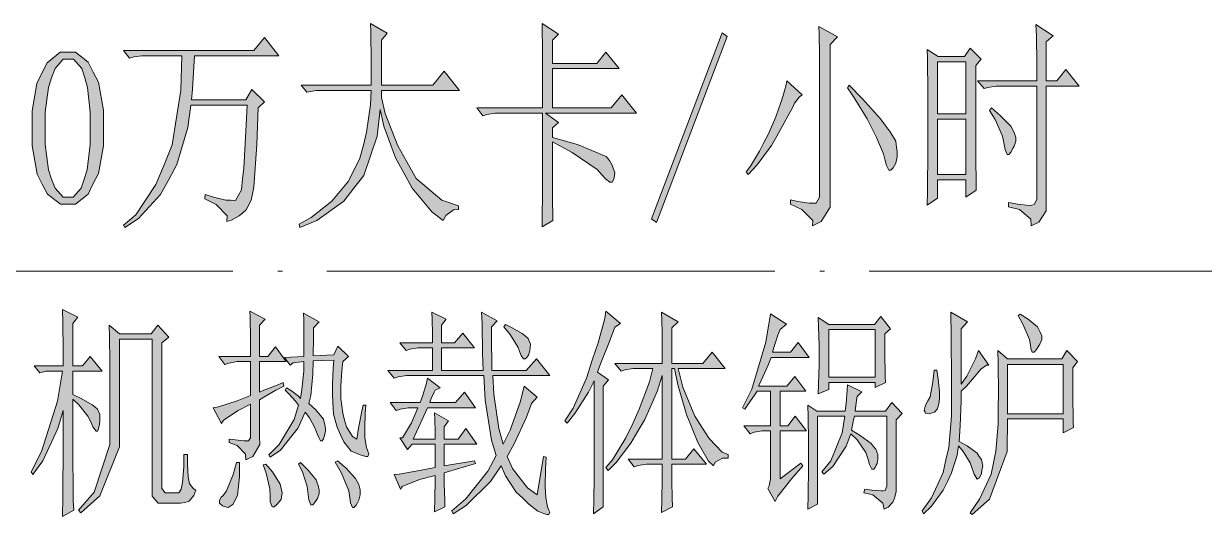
# Model space of a CAD drawing. Header units: millimetres. Extents: x 388 to 64525, y 87 to 607.
# Drawn here: x 64227.19 to 64243.01, y 462.42 to 469.02 of the extents above; entities that cross this region are included whole.
import ezdxf

# ---------------------------------------------------------------- set-up
doc = ezdxf.new("R2010")
doc.units = ezdxf.units.MM

msp = doc.modelspace()

# ---------------------------------------------------------------- hatches: boundary and pattern name
h = msp.add_hatch(color=0)
h.dxf.hatch_style = 2
h.paths.add_polyline_path([(64231.848, 468.194), (64231.848, 468.502), (64231.845, 468.914), (64231.841, 469.018), (64232.063, 468.889), (64231.988, 468.796), (64231.988, 468.194), (64232.676, 468.194), (64232.827, 468.38), (64233.031, 468.122), (64231.988, 468.122), (64231.988, 468.029), (64232.035, 467.814), (64232.207, 467.381), (64232.329, 467.166), (64232.45, 466.947), (64232.798, 466.653), (64233.02, 466.578), (64233.02, 466.532), (64232.952, 466.524), (64232.848, 466.449), (64232.816, 466.381), (64232.665, 466.496), (64232.4, 466.815), (64232.286, 467.019), (64232.175, 467.223), (64232.017, 467.646), (64231.97, 467.868), (64231.931, 467.513), (64231.752, 466.987), (64231.619, 466.815), (64231.483, 466.643), (64231.121, 466.381), (64230.892, 466.288), (64230.885, 466.335), (64231.046, 466.421), (64231.322, 466.643), (64231.433, 466.775), (64231.544, 466.908), (64231.698, 467.216), (64231.745, 467.392), (64231.788, 467.567), (64231.841, 467.933), (64231.848, 468.122), (64231.114, 468.122), (64230.985, 468.101), (64230.91, 468.194)])
h = msp.add_hatch(color=0)
h.dxf.hatch_style = 2
h.paths.add_polyline_path([(64234.138, 466.299), (64234.142, 466.456), (64234.145, 466.707), (64234.145, 466.8), (64234.145, 467.821), (64233.572, 467.821), (64233.511, 467.821), (64233.4, 467.804), (64233.346, 467.786), (64233.264, 467.893), (64234.145, 467.893), (64234.145, 468.624), (64234.145, 468.717), (64234.142, 468.914), (64234.138, 469.018), (64234.36, 468.878), (64234.278, 468.796), (64234.278, 468.484), (64234.872, 468.484), (64234.994, 468.635), (64235.17, 468.416), (64234.278, 468.416), (64234.278, 467.893), (64235.066, 467.893), (64235.206, 468.065), (64235.403, 467.821), (64234.185, 467.821), (64234.36, 467.693), (64234.278, 467.624), (64234.278, 467.495), (64234.615, 467.399), (64234.998, 467.241), (64235.041, 467.184), (64235.08, 467.123), (64235.116, 467.022), (64235.109, 466.98), (64235.102, 466.937), (64235.08, 466.894), (64235.066, 466.894), (64235.048, 466.894), (64234.987, 466.94), (64234.948, 466.983), (64234.876, 467.065), (64234.543, 467.291), (64234.278, 467.438), (64234.278, 466.739), (64234.278, 466.636), (64234.281, 466.456), (64234.285, 466.381)])
h = msp.add_hatch(color=0)
h.dxf.hatch_style = 2
h.paths.add_polyline_path([(64237.857, 468.413), (64237.857, 468.595), (64237.85, 468.878), (64237.846, 468.982), (64238.097, 468.843), (64237.997, 468.739), (64237.997, 466.696), (64237.997, 466.56), (64237.879, 466.37), (64237.764, 466.313), (64237.768, 466.381), (64237.621, 466.528), (64237.467, 466.603), (64237.467, 466.661), (64237.567, 466.636), (64237.717, 466.614), (64237.764, 466.614), (64237.811, 466.614), (64237.857, 466.696), (64237.857, 466.775)])
h = msp.add_hatch(color=0)
h.dxf.hatch_style = 2
h.paths.add_polyline_path([(64240.766, 468.251), (64240.766, 468.477), (64240.763, 468.853), (64240.756, 469.007), (64240.989, 468.853), (64240.895, 468.775), (64240.895, 468.251), (64241.035, 468.251), (64241.157, 468.402), (64241.333, 468.183), (64240.895, 468.183), (64240.895, 466.625), (64240.895, 466.514), (64240.795, 466.36), (64240.691, 466.313), (64240.688, 466.399), (64240.534, 466.528), (64240.387, 466.567), (64240.387, 466.625), (64240.512, 466.603), (64240.67, 466.585), (64240.702, 466.589), (64240.734, 466.596), (64240.766, 466.664), (64240.766, 466.729), (64240.766, 468.183), (64240.283, 468.183), (64240.222, 468.183), (64240.111, 468.165), (64240.061, 468.148), (64239.975, 468.251)])
h = msp.add_hatch(color=0)
h.dxf.hatch_style = 2
h.paths.add_polyline_path([(64230.336, 467.89), (64230.315, 467.402), (64230.279, 466.829), (64230.261, 466.739), (64230.243, 466.653), (64230.175, 466.524), (64230.129, 466.485), (64230.082, 466.446), (64229.978, 466.385), (64229.917, 466.37), (64229.921, 466.446), (64229.774, 466.596), (64229.62, 466.671), (64229.627, 466.729), (64229.735, 466.693), (64229.903, 466.657), (64229.967, 466.653), (64230.032, 466.65), (64230.111, 466.793), (64230.125, 466.937), (64230.143, 467.083), (64230.172, 467.578), (64230.186, 467.925), (64229.434, 467.925), (64229.394, 467.628), (64229.247, 467.134), (64229.136, 466.933), (64229.025, 466.732), (64228.731, 466.41), (64228.549, 466.288), (64228.531, 466.32), (64228.695, 466.46), (64228.964, 466.865), (64229.075, 467.13), (64229.183, 467.395), (64229.301, 468.126), (64229.312, 468.588), (64228.839, 468.588), (64228.778, 468.588), (64228.667, 468.574), (64228.613, 468.556), (64228.531, 468.66), (64230.279, 468.66), (64230.419, 468.832), (64230.612, 468.588), (64229.48, 468.588), (64229.473, 468.438), (64229.455, 468.14), (64229.441, 467.997), (64230.168, 467.997), (64230.25, 468.137), (64230.419, 467.972)])
h = msp.add_hatch(color=0)
h.dxf.hatch_style = 2
h.paths.add_polyline_path([(64235.671, 466.356), (64235.607, 466.403), (64236.553, 468.893), (64236.621, 468.846)])
h = msp.add_hatch(color=0)
h.paths.add_polyline_path([(64227.785, 466.6), (64227.685, 466.6), (64227.513, 466.736), (64227.441, 466.868), (64227.373, 467.001), (64227.305, 467.381), (64227.305, 467.624), (64227.305, 467.85), (64227.37, 468.216), (64227.438, 468.355), (64227.506, 468.495), (64227.681, 468.635), (64227.785, 468.635), (64227.889, 468.635), (64228.058, 468.502), (64228.126, 468.37), (64228.194, 468.234), (64228.262, 467.861), (64228.262, 467.624), (64228.262, 467.384), (64228.194, 467.012), (64228.126, 466.876), (64228.058, 466.736), (64227.889, 466.6)])
h.paths.add_polyline_path([(64227.785, 468.542), (64227.721, 468.542), (64227.613, 468.416), (64227.567, 468.291), (64227.524, 468.165), (64227.481, 467.832), (64227.481, 467.624), (64227.481, 467.402), (64227.524, 467.062), (64227.567, 466.937), (64227.613, 466.815), (64227.721, 466.693), (64227.785, 466.693), (64227.857, 466.693), (64227.965, 466.815), (64228.004, 466.937), (64228.043, 467.062), (64228.083, 467.402), (64228.083, 467.624), (64228.083, 467.832), (64228.047, 468.165), (64228.011, 468.291), (64227.972, 468.416), (64227.861, 468.542)])
h = msp.add_hatch(color=0)
h.paths.add_polyline_path([(64239.95, 467.506), (64239.95, 467.23), (64239.953, 466.868), (64239.957, 466.79), (64239.817, 466.696), (64239.817, 466.926), (64239.437, 466.926), (64239.437, 466.682), (64239.297, 466.589), (64239.301, 466.775), (64239.308, 467.334), (64239.308, 467.707), (64239.308, 468.076), (64239.301, 468.56), (64239.297, 468.671), (64239.448, 468.578), (64239.799, 468.578), (64239.874, 468.692), (64240.021, 468.542), (64239.95, 468.459)])
h.paths.add_polyline_path([(64239.437, 467.739), (64239.437, 466.997), (64239.817, 466.997), (64239.817, 467.739)])
h.paths.add_polyline_path([(64239.437, 468.506), (64239.437, 467.811), (64239.817, 467.811), (64239.817, 468.506)])
h = msp.add_hatch(color=0)
h.dxf.hatch_style = 2
h.paths.add_polyline_path([(64237.42, 468.251), (64237.624, 468.065), (64237.588, 468.04), (64237.52, 467.954), (64237.495, 467.89), (64237.459, 467.829), (64237.355, 467.639), (64237.284, 467.513), (64237.212, 467.388), (64237.019, 467.13), (64236.9, 466.997), (64236.872, 467.033), (64236.933, 467.112), (64237.051, 467.309), (64237.112, 467.427), (64237.173, 467.542), (64237.273, 467.771), (64237.312, 467.886), (64237.352, 467.997), (64237.406, 468.18)])
h = msp.add_hatch(color=0)
h.dxf.hatch_style = 2
h.paths.add_polyline_path([(64238.255, 468.194), (64238.434, 468.011), (64238.674, 467.746), (64238.738, 467.66), (64238.803, 467.571), (64238.878, 467.445), (64238.885, 467.402), (64238.889, 467.363), (64238.896, 467.306), (64238.896, 467.288), (64238.896, 467.234), (64238.878, 467.151), (64238.86, 467.119), (64238.842, 467.087), (64238.814, 467.055), (64238.803, 467.055), (64238.785, 467.055), (64238.753, 467.119), (64238.738, 467.184), (64238.713, 467.277), (64238.62, 467.492), (64238.559, 467.617), (64238.495, 467.743), (64238.33, 468.011), (64238.23, 468.158)])
h = msp.add_hatch(color=0)
h.dxf.hatch_style = 2
h.paths.add_polyline_path([(64240.161, 467.89), (64240.283, 467.786), (64240.426, 467.642), (64240.444, 467.599), (64240.465, 467.56), (64240.487, 467.495), (64240.487, 467.474), (64240.487, 467.445), (64240.465, 467.377), (64240.444, 467.341), (64240.426, 467.302), (64240.394, 467.266), (64240.372, 467.266), (64240.344, 467.334), (64240.329, 467.402), (64240.308, 467.51), (64240.208, 467.736), (64240.136, 467.857)])
h = msp.add_hatch(color=0)
h.dxf.hatch_style = 2
h.paths.add_polyline_path([(64227.853, 463.991), (64227.853, 463.375), (64227.857, 462.633), (64227.864, 462.504), (64227.714, 462.422), (64227.717, 462.68), (64227.724, 463.389), (64227.724, 463.841), (64227.653, 463.597), (64227.449, 463.167), (64227.316, 462.981), (64227.295, 463.017), (64227.434, 463.289), (64227.646, 463.963), (64227.714, 464.364), (64227.492, 464.364), (64227.409, 464.342), (64227.334, 464.436), (64227.724, 464.436), (64227.724, 464.64), (64227.717, 465.016), (64227.714, 465.192), (64227.918, 465.088), (64227.853, 465.005), (64227.853, 464.436), (64227.982, 464.436), (64228.086, 464.561), (64228.244, 464.364), (64227.853, 464.364), (64227.853, 464.052), (64227.965, 463.998), (64228.111, 463.916), (64228.147, 463.887), (64228.183, 463.859), (64228.215, 463.784), (64228.215, 463.737), (64228.215, 463.708), (64228.208, 463.651), (64228.201, 463.622), (64228.194, 463.594), (64228.183, 463.561), (64228.165, 463.561), (64228.122, 463.622), (64228.097, 463.68), (64228.054, 463.762), (64227.932, 463.916)])
h = msp.add_hatch(color=0)
h.dxf.hatch_style = 2
h.paths.add_polyline_path([(64230.233, 464.561), (64230.233, 464.787), (64230.229, 465.091), (64230.225, 465.167), (64230.43, 465.063), (64230.354, 464.98), (64230.354, 464.561), (64230.465, 464.561), (64230.569, 464.69), (64230.709, 464.493), (64230.354, 464.493), (64230.354, 464.084), (64230.412, 464.11), (64230.569, 464.17), (64230.67, 464.213), (64230.68, 464.167), (64230.573, 464.11), (64230.412, 464.016), (64230.354, 463.981), (64230.354, 463.493), (64230.358, 463.382), (64230.265, 463.225), (64230.168, 463.178), (64230.164, 463.253), (64230.053, 463.371), (64229.946, 463.411), (64229.946, 463.457), (64230.028, 463.447), (64230.143, 463.432), (64230.172, 463.432), (64230.204, 463.432), (64230.233, 463.475), (64230.233, 463.515), (64230.233, 463.923), (64230.068, 463.841), (64229.871, 463.712), (64229.842, 463.665), (64229.731, 463.877), (64229.803, 463.887), (64230.053, 463.97), (64230.233, 464.038), (64230.233, 464.493), (64230.114, 464.493), (64230.053, 464.493), (64229.942, 464.475), (64229.889, 464.457), (64229.806, 464.561)])
h = msp.add_hatch(color=0)
h.dxf.hatch_style = 2
h.paths.add_polyline_path([(64230.688, 464.55), (64230.949, 464.561), (64230.949, 464.765), (64230.946, 465.055), (64230.942, 465.141), (64231.153, 465.027), (64231.078, 464.944), (64231.075, 464.787), (64231.071, 464.6), (64231.071, 464.572), (64231.35, 464.586), (64231.404, 464.701), (64231.544, 464.561), (64231.469, 464.493), (64231.458, 464.368), (64231.444, 464.17), (64231.444, 464.095), (64231.444, 463.998), (64231.469, 463.805), (64231.494, 463.712), (64231.519, 463.619), (64231.601, 463.493), (64231.655, 463.457), (64231.68, 463.601), (64231.723, 463.83), (64231.741, 463.909), (64231.777, 463.909), (64231.77, 463.801), (64231.762, 463.615), (64231.762, 463.543), (64231.766, 463.472), (64231.788, 463.346), (64231.805, 463.293), (64231.82, 463.26), (64231.805, 463.225), (64231.777, 463.225), (64231.702, 463.246), (64231.641, 463.271), (64231.583, 463.293), (64231.483, 463.418), (64231.436, 463.515), (64231.393, 463.615), (64231.343, 463.791), (64231.34, 463.869), (64231.336, 463.948), (64231.333, 464.067), (64231.333, 464.11), (64231.333, 464.199), (64231.34, 464.403), (64231.35, 464.514), (64231.071, 464.504), (64231.067, 464.325), (64231.039, 464.038), (64231.014, 463.934), (64231.107, 463.848), (64231.211, 463.723), (64231.218, 463.683), (64231.229, 463.647), (64231.239, 463.597), (64231.239, 463.586), (64231.239, 463.569), (64231.229, 463.522), (64231.218, 463.493), (64231.211, 463.461), (64231.193, 463.432), (64231.182, 463.432), (64231.171, 463.432), (64231.146, 463.479), (64231.125, 463.526), (64231.1, 463.597), (64231.021, 463.741), (64230.967, 463.816), (64230.87, 463.608), (64230.634, 463.307), (64230.494, 463.214), (64230.476, 463.246), (64230.616, 463.386), (64230.817, 463.719), (64230.874, 463.909), (64230.834, 463.963), (64230.745, 464.063), (64230.698, 464.11), (64230.716, 464.142), (64230.781, 464.102), (64230.874, 464.031), (64230.903, 464.002), (64230.92, 464.12), (64230.946, 464.364), (64230.949, 464.493), (64230.802, 464.479), (64230.763, 464.446)])
h = msp.add_hatch(color=0)
h.dxf.hatch_style = 2
h.paths.add_polyline_path([(64232.662, 465.156), (64232.855, 465.063), (64232.791, 464.98), (64232.791, 464.747), (64232.966, 464.747), (64233.077, 464.876), (64233.235, 464.679), (64232.791, 464.679), (64232.791, 464.375), (64233.35, 464.375), (64233.343, 464.608), (64233.335, 464.998), (64233.328, 465.156), (64233.536, 465.038), (64233.461, 464.959), (64233.461, 464.765), (64233.464, 464.475), (64233.468, 464.375), (64233.927, 464.375), (64234.063, 464.529), (64234.242, 464.307), (64233.479, 464.307), (64233.493, 464.056), (64233.561, 463.597), (64233.618, 463.389), (64233.712, 463.576), (64233.851, 463.963), (64233.898, 464.167), (64234.073, 464.016), (64233.998, 463.934), (64233.93, 463.748), (64233.765, 463.393), (64233.672, 463.225), (64233.744, 463.063), (64233.944, 462.805), (64234.073, 462.712), (64234.156, 463.225), (64234.195, 463.214), (64234.185, 463.056), (64234.181, 462.823), (64234.185, 462.748), (64234.188, 462.673), (64234.213, 462.551), (64234.231, 462.504), (64234.242, 462.476), (64234.231, 462.447), (64234.213, 462.447), (64234.202, 462.447), (64234.156, 462.461), (64234.12, 462.476), (64234.084, 462.49), (64233.962, 462.587), (64233.88, 462.666), (64233.794, 462.748), (64233.651, 462.963), (64233.59, 463.099), (64233.446, 462.888), (64233.124, 462.569), (64232.948, 462.458), (64232.931, 462.494), (64233.117, 462.655), (64233.414, 463.028), (64233.525, 463.235), (64233.461, 463.44), (64233.375, 463.977), (64233.357, 464.307), (64232.382, 464.307), (64232.321, 464.307), (64232.21, 464.289), (64232.157, 464.271), (64232.074, 464.375), (64232.669, 464.375), (64232.669, 464.679), (64232.54, 464.679), (64232.479, 464.679), (64232.368, 464.661), (64232.318, 464.643), (64232.232, 464.747), (64232.669, 464.747), (64232.669, 464.858), (64232.665, 465.063)])
h = msp.add_hatch(color=0)
h.dxf.hatch_style = 2
h.paths.add_polyline_path([(64234.826, 462.458), (64234.833, 462.644), (64234.837, 462.934), (64234.837, 463.038), (64234.837, 464.235), (64234.761, 464.084), (64234.579, 463.801), (64234.475, 463.669), (64234.446, 463.701), (64234.554, 463.869), (64234.736, 464.274), (64234.812, 464.511), (64234.89, 464.744), (64234.98, 465.073), (64234.994, 465.167), (64235.188, 465.002), (64235.116, 464.955), (64235.041, 464.765), (64234.923, 464.464), (64234.883, 464.353), (64235.03, 464.249), (64234.958, 464.167), (64234.958, 462.551)])
h = msp.add_hatch(color=0)
h.dxf.hatch_style = 2
h.paths.add_polyline_path([(64235.876, 463.006), (64235.876, 462.895), (64235.883, 462.669), (64235.886, 462.551), (64235.74, 462.472), (64235.743, 462.655), (64235.747, 462.906), (64235.747, 462.97), (64235.747, 463.121), (64235.6, 463.121), (64235.539, 463.121), (64235.428, 463.103), (64235.374, 463.085), (64235.292, 463.189), (64235.747, 463.189), (64235.747, 464.307), (64235.679, 464.092), (64235.514, 463.719), (64235.421, 463.561), (64235.328, 463.404), (64235.13, 463.142), (64235.023, 463.038), (64234.994, 463.074), (64235.084, 463.178), (64235.263, 463.475), (64235.353, 463.665), (64235.442, 463.859), (64235.578, 464.224), (64235.625, 464.4), (64235.421, 464.4), (64235.36, 464.4), (64235.249, 464.382), (64235.199, 464.364), (64235.116, 464.468), (64235.747, 464.468), (64235.747, 464.815), (64235.747, 464.876), (64235.743, 465.045), (64235.74, 465.156), (64235.962, 465.027), (64235.876, 464.944), (64235.876, 464.468), (64236.295, 464.468), (64236.417, 464.618), (64236.592, 464.4), (64235.962, 464.4), (64236.026, 464.153), (64236.187, 463.762), (64236.281, 463.615), (64236.377, 463.465), (64236.553, 463.282), (64236.632, 463.25), (64236.632, 463.203), (64236.556, 463.203), (64236.46, 463.149), (64236.435, 463.099), (64236.37, 463.16), (64236.227, 463.411), (64236.152, 463.597), (64236.076, 463.784), (64235.958, 464.185), (64235.915, 464.4), (64235.876, 464.4), (64235.876, 463.189), (64236.062, 463.189), (64236.173, 463.328), (64236.341, 463.121), (64235.876, 463.121)])
h = msp.add_hatch(color=0)
h.dxf.hatch_style = 2
h.paths.add_polyline_path([(64237.327, 462.924), (64237.606, 463.135), (64237.635, 463.099), (64237.484, 462.931), (64237.298, 462.691), (64237.262, 462.623), (64237.162, 462.795), (64237.18, 462.83), (64237.198, 462.924), (64237.198, 462.981), (64237.198, 463.565), (64237.151, 463.565), (64237.09, 463.565), (64236.979, 463.547), (64236.929, 463.529), (64236.843, 463.633), (64237.198, 463.633), (64237.198, 464.099), (64237.022, 464.099), (64236.983, 464.045), (64236.9, 463.923), (64236.854, 463.855), (64236.825, 463.877), (64236.951, 464.127), (64237.137, 464.754), (64237.198, 465.134), (64237.413, 464.995), (64237.327, 464.923), (64237.298, 464.848), (64237.248, 464.697), (64237.226, 464.622), (64237.467, 464.622), (64237.57, 464.751), (64237.717, 464.55), (64237.209, 464.55), (64237.162, 464.436), (64237.076, 464.242), (64237.04, 464.167), (64237.42, 464.167), (64237.524, 464.296), (64237.671, 464.099), (64237.327, 464.099), (64237.327, 463.633), (64237.431, 463.633), (64237.531, 463.762), (64237.682, 463.565), (64237.327, 463.565)])
h = msp.add_hatch(color=0)
h.dxf.hatch_style = 2
h.paths.add_polyline_path([(64239.616, 465.156), (64239.838, 465.027), (64239.756, 464.934), (64239.756, 464.192), (64239.828, 464.299), (64239.946, 464.529), (64239.985, 464.643), (64240.125, 464.446), (64240.093, 464.446), (64240.018, 464.393), (64239.978, 464.342), (64239.935, 464.289), (64239.824, 464.167), (64239.756, 464.099), (64239.756, 463.97), (64239.742, 463.633), (64239.727, 463.422), (64239.835, 463.364), (64239.967, 463.268), (64239.996, 463.225), (64240.025, 463.185), (64240.043, 463.096), (64240.032, 463.045), (64240.025, 462.995), (64240, 462.938), (64239.982, 462.931), (64239.967, 462.92), (64239.928, 462.988), (64239.903, 463.063), (64239.874, 463.139), (64239.781, 463.289), (64239.717, 463.364), (64239.699, 463.242), (64239.623, 463.006), (64239.57, 462.888), (64239.512, 462.773), (64239.355, 462.558), (64239.251, 462.458), (64239.233, 462.494), (64239.355, 462.669), (64239.512, 463.01), (64239.548, 463.178), (64239.588, 463.346), (64239.623, 463.762), (64239.623, 464.006), (64239.623, 464.249), (64239.62, 464.823)])
h = msp.add_hatch(color=0)
h.dxf.hatch_style = 2
h.paths.add_polyline_path([(64240.544, 465.131), (64240.652, 465.063), (64240.777, 464.959), (64240.795, 464.923), (64240.813, 464.887), (64240.835, 464.837), (64240.835, 464.819), (64240.835, 464.79), (64240.809, 464.726), (64240.788, 464.69), (64240.763, 464.654), (64240.731, 464.622), (64240.72, 464.622), (64240.706, 464.622), (64240.688, 464.668), (64240.684, 464.715), (64240.67, 464.79), (64240.587, 464.987), (64240.516, 465.109)])
h = msp.add_hatch(color=0)
h.dxf.hatch_style = 2
h.paths.add_polyline_path([(64228.477, 464.794), (64228.477, 463.784), (64228.477, 463.354), (64228.215, 462.698), (64227.957, 462.469), (64227.929, 462.504), (64228.137, 462.744), (64228.348, 463.382), (64228.348, 463.784), (64228.348, 464.342), (64228.348, 464.5), (64228.341, 464.819), (64228.337, 464.98), (64228.477, 464.866), (64228.903, 464.866), (64228.989, 464.98), (64229.136, 464.819), (64229.043, 464.747), (64229.043, 462.856), (64229.043, 462.795), (64229.09, 462.737), (64229.136, 462.737), (64229.247, 462.737), (64229.272, 462.737), (64229.305, 462.784), (64229.312, 462.83), (64229.322, 462.877), (64229.337, 463.085), (64229.34, 463.25), (64229.387, 463.25), (64229.387, 463.121), (64229.398, 462.949), (64229.405, 462.906), (64229.416, 462.863), (64229.462, 462.795), (64229.498, 462.773), (64229.473, 462.701), (64229.412, 462.626), (64229.383, 462.615), (64229.351, 462.608), (64229.294, 462.598), (64229.265, 462.598), (64229.072, 462.598), (64228.993, 462.598), (64228.914, 462.691), (64228.914, 462.784), (64228.914, 464.794)])
h = msp.add_hatch(color=0)
h.dxf.hatch_style = 2
h.paths.add_polyline_path([(64233.647, 464.991), (64233.74, 464.944), (64233.873, 464.869), (64233.912, 464.837), (64233.952, 464.805), (64233.984, 464.729), (64233.98, 464.683), (64233.977, 464.64), (64233.959, 464.579), (64233.944, 464.561), (64233.93, 464.543), (64233.912, 464.529), (64233.891, 464.529), (64233.859, 464.575), (64233.841, 464.622), (64233.819, 464.683), (64233.712, 464.855), (64233.626, 464.959)])
h = msp.add_hatch(color=0)
h.paths.add_polyline_path([(64238.602, 464.213), (64237.979, 464.213), (64237.979, 464.12), (64237.839, 464.063), (64237.843, 464.192), (64237.85, 464.45), (64237.85, 464.579), (64237.85, 464.711), (64237.843, 464.962), (64237.839, 465.084), (64237.979, 464.991), (64238.592, 464.991), (64238.678, 465.098), (64238.807, 464.934), (64238.731, 464.866), (64238.731, 464.622), (64238.735, 464.296), (64238.742, 464.213), (64238.602, 464.145)])
h.paths.add_polyline_path([(64237.979, 464.923), (64237.979, 464.285), (64238.602, 464.285), (64238.602, 464.923)])
h = msp.add_hatch(color=0)
h.paths.add_polyline_path([(64239.874, 462.469), (64240, 462.651), (64240.157, 462.985), (64240.186, 463.139), (64240.218, 463.293), (64240.25, 463.655), (64240.25, 463.866), (64240.254, 464.074), (64240.25, 464.464), (64240.247, 464.643), (64240.376, 464.529), (64241.103, 464.529), (64241.168, 464.643), (64241.315, 464.493), (64241.25, 464.411), (64241.25, 464.07), (64241.257, 463.669), (64241.261, 463.612), (64241.121, 463.54), (64241.121, 463.726), (64240.376, 463.726), (64240.369, 463.289), (64240.132, 462.651), (64239.903, 462.447)])
h.paths.add_polyline_path([(64240.376, 464.457), (64240.376, 463.794), (64241.121, 463.794), (64241.121, 464.457)])
h = msp.add_hatch(color=0)
h.dxf.hatch_style = 2
h.paths.add_polyline_path([(64239.43, 464.378), (64239.448, 464.26), (64239.466, 464.088), (64239.466, 464.027), (64239.466, 463.995), (64239.455, 463.927), (64239.448, 463.895), (64239.437, 463.862), (64239.398, 463.819), (64239.366, 463.809), (64239.33, 463.794), (64239.283, 463.801), (64239.272, 463.819), (64239.258, 463.837), (64239.276, 463.912), (64239.308, 463.97), (64239.337, 464.024), (64239.376, 464.224), (64239.391, 464.378)])
h = msp.add_hatch(color=0)
h.dxf.hatch_style = 2
h.paths.add_polyline_path([(64232.157, 462.981), (64232.225, 462.988), (64232.497, 463.035), (64232.708, 463.074), (64232.708, 463.389), (64232.4, 463.389), (64232.336, 463.318), (64232.232, 463.472), (64232.271, 463.472), (64232.389, 463.672), (64232.475, 463.877), (64232.4, 463.877), (64232.343, 463.877), (64232.239, 463.859), (64232.185, 463.841), (64232.103, 463.945), (64232.504, 463.945), (64232.54, 464.045), (64232.59, 464.206), (64232.604, 464.271), (64232.773, 464.142), (64232.708, 464.11), (64232.694, 464.084), (64232.655, 464.002), (64232.633, 463.945), (64232.977, 463.945), (64233.099, 464.084), (64233.246, 463.877), (64232.604, 463.877), (64232.411, 463.457), (64232.708, 463.457), (64232.708, 463.547), (64232.701, 463.719), (64232.698, 463.809), (64232.884, 463.701), (64232.827, 463.622), (64232.827, 463.457), (64233.013, 463.457), (64233.117, 463.597), (64233.264, 463.389), (64232.827, 463.389), (64232.827, 463.099), (64233.235, 463.167), (64233.246, 463.131), (64232.827, 463.006), (64232.827, 462.859), (64232.834, 462.633), (64232.837, 462.551), (64232.698, 462.483), (64232.701, 462.662), (64232.708, 462.906), (64232.708, 462.97), (64232.497, 462.916), (64232.264, 462.823), (64232.243, 462.784)])
h = msp.add_hatch(color=0)
h.dxf.hatch_style = 2
h.paths.add_polyline_path([(64238.23, 464.181), (64238.423, 464.088), (64238.359, 464.027), (64238.355, 464.006), (64238.341, 463.905), (64238.334, 463.83), (64238.742, 463.83), (64238.824, 463.948), (64238.964, 463.798), (64238.882, 463.715), (64238.882, 462.795), (64238.882, 462.755), (64238.867, 462.68), (64238.853, 462.644), (64238.839, 462.612), (64238.774, 462.547), (64238.721, 462.519), (64238.703, 462.598), (64238.57, 462.709), (64238.452, 462.737), (64238.463, 462.784), (64238.559, 462.773), (64238.681, 462.766), (64238.71, 462.766), (64238.735, 462.77), (64238.76, 462.827), (64238.76, 462.877), (64238.76, 463.762), (64238.323, 463.762), (64238.312, 463.715), (64238.294, 463.622), (64238.287, 463.576), (64238.402, 463.504), (64238.549, 463.397), (64238.577, 463.361), (64238.61, 463.321), (64238.638, 463.25), (64238.638, 463.214), (64238.638, 463.185), (64238.627, 463.131), (64238.617, 463.106), (64238.602, 463.078), (64238.584, 463.053), (64238.574, 463.053), (64238.559, 463.053), (64238.527, 463.117), (64238.509, 463.182), (64238.477, 463.275), (64238.359, 463.447), (64238.276, 463.529), (64238.215, 463.361), (64238.033, 463.088), (64237.914, 462.985), (64237.886, 463.017), (64238.008, 463.167), (64238.158, 463.54), (64238.194, 463.762), (64237.828, 463.762), (64237.828, 462.587), (64237.699, 462.519), (64237.703, 462.709), (64237.71, 463.074), (64237.71, 463.25), (64237.71, 463.425), (64237.703, 463.755), (64237.699, 463.912), (64237.821, 463.83), (64238.201, 463.83), (64238.212, 463.934), (64238.226, 464.11)])
h = msp.add_hatch(color=0)
h.dxf.hatch_style = 2
h.paths.add_polyline_path([(64230.046, 463.142), (64230.086, 463.142), (64230.086, 462.952), (64230.057, 462.701), (64230.028, 462.644), (64230, 462.587), (64229.935, 462.54), (64229.896, 462.551), (64229.856, 462.562), (64229.817, 462.598), (64229.817, 462.623), (64229.817, 462.641), (64229.838, 462.68), (64229.864, 462.701), (64229.91, 462.762), (64230, 462.981)])
h = msp.add_hatch(color=0)
h.dxf.hatch_style = 2
h.paths.add_polyline_path([(64230.437, 463.121), (64230.526, 463.017), (64230.63, 462.852), (64230.645, 462.795), (64230.655, 462.737), (64230.645, 462.648), (64230.616, 462.615), (64230.587, 462.583), (64230.551, 462.551), (64230.541, 462.551), (64230.523, 462.551), (64230.498, 462.623), (64230.494, 462.691), (64230.491, 462.791), (64230.444, 462.999), (64230.401, 463.11)])
h = msp.add_hatch(color=0)
h.dxf.hatch_style = 2
h.paths.add_polyline_path([(64230.903, 463.142), (64230.999, 463.045), (64231.114, 462.909), (64231.125, 462.87), (64231.139, 462.834), (64231.153, 462.777), (64231.153, 462.762), (64231.153, 462.727), (64231.132, 462.662), (64231.114, 462.633), (64231.092, 462.605), (64231.067, 462.576), (64231.042, 462.576), (64231.014, 462.644), (64231.006, 462.716), (64230.992, 462.82), (64230.928, 463.02), (64230.874, 463.121)])
h = msp.add_hatch(color=0)
h.dxf.hatch_style = 2
h.paths.add_polyline_path([(64231.368, 463.146), (64231.397, 463.167), (64231.508, 463.07), (64231.641, 462.931), (64231.662, 462.888), (64231.684, 462.848), (64231.702, 462.777), (64231.702, 462.748), (64231.702, 462.709), (64231.684, 462.637), (64231.666, 462.605), (64231.648, 462.572), (64231.619, 462.54), (64231.608, 462.54), (64231.598, 462.54), (64231.573, 462.605), (64231.562, 462.669), (64231.551, 462.762), (64231.451, 462.999)])

# ---------------------------------------------------------------- linework, layer by layer
at = {"color": 0, "lineweight": 0}
for points in [[(64231.848, 468.194), (64231.848, 468.502), (64231.845, 468.914), (64231.841, 469.018), (64232.063, 468.889), (64231.988, 468.796), (64231.988, 468.194), (64232.676, 468.194), (64232.827, 468.38), (64233.031, 468.122), (64231.988, 468.122), (64231.988, 468.029), (64232.035, 467.814), (64232.207, 467.381), (64232.329, 467.166), (64232.45, 466.947), (64232.798, 466.653), (64233.02, 466.578), (64233.02, 466.532), (64232.952, 466.524), (64232.848, 466.449), (64232.816, 466.381), (64232.665, 466.496), (64232.4, 466.815), (64232.286, 467.019), (64232.175, 467.223), (64232.017, 467.646), (64231.97, 467.868), (64231.931, 467.513), (64231.752, 466.987), (64231.619, 466.815), (64231.483, 466.643), (64231.121, 466.381), (64230.892, 466.288), (64230.885, 466.335), (64231.046, 466.421), (64231.322, 466.643), (64231.433, 466.775), (64231.544, 466.908), (64231.698, 467.216), (64231.745, 467.392), (64231.788, 467.567), (64231.841, 467.933), (64231.848, 468.122), (64231.114, 468.122), (64230.985, 468.101), (64230.91, 468.194)], [(64234.138, 466.299), (64234.142, 466.456), (64234.145, 466.707), (64234.145, 466.8), (64234.145, 467.821), (64233.572, 467.821), (64233.511, 467.821), (64233.4, 467.804), (64233.346, 467.786), (64233.264, 467.893), (64234.145, 467.893), (64234.145, 468.624), (64234.145, 468.717), (64234.142, 468.914), (64234.138, 469.018), (64234.36, 468.878), (64234.278, 468.796), (64234.278, 468.484), (64234.872, 468.484), (64234.994, 468.635), (64235.17, 468.416), (64234.278, 468.416), (64234.278, 467.893), (64235.066, 467.893), (64235.206, 468.065), (64235.403, 467.821), (64234.185, 467.821), (64234.36, 467.693), (64234.278, 467.624), (64234.278, 467.495), (64234.615, 467.399), (64234.998, 467.241), (64235.041, 467.184), (64235.08, 467.123), (64235.116, 467.022), (64235.109, 466.98), (64235.102, 466.937), (64235.08, 466.894), (64235.066, 466.894), (64235.048, 466.894), (64234.987, 466.94), (64234.948, 466.983), (64234.876, 467.065), (64234.543, 467.291), (64234.278, 467.438), (64234.278, 466.739), (64234.278, 466.636), (64234.281, 466.456), (64234.285, 466.381)], [(64237.857, 468.413), (64237.857, 468.595), (64237.85, 468.878), (64237.846, 468.982), (64238.097, 468.843), (64237.997, 468.739), (64237.997, 466.696), (64237.997, 466.56), (64237.879, 466.37), (64237.764, 466.313), (64237.768, 466.381), (64237.621, 466.528), (64237.467, 466.603), (64237.467, 466.661), (64237.567, 466.636), (64237.717, 466.614), (64237.764, 466.614), (64237.811, 466.614), (64237.857, 466.696), (64237.857, 466.775)], [(64240.766, 468.251), (64240.766, 468.477), (64240.763, 468.853), (64240.756, 469.007), (64240.989, 468.853), (64240.895, 468.775), (64240.895, 468.251), (64241.035, 468.251), (64241.157, 468.402), (64241.333, 468.183), (64240.895, 468.183), (64240.895, 466.625), (64240.895, 466.514), (64240.795, 466.36), (64240.691, 466.313), (64240.688, 466.399), (64240.534, 466.528), (64240.387, 466.567), (64240.387, 466.625), (64240.512, 466.603), (64240.67, 466.585), (64240.702, 466.589), (64240.734, 466.596), (64240.766, 466.664), (64240.766, 466.729), (64240.766, 468.183), (64240.283, 468.183), (64240.222, 468.183), (64240.111, 468.165), (64240.061, 468.148), (64239.975, 468.251)], [(64230.336, 467.89), (64230.315, 467.402), (64230.279, 466.829), (64230.261, 466.739), (64230.243, 466.653), (64230.175, 466.524), (64230.129, 466.485), (64230.082, 466.446), (64229.978, 466.385), (64229.917, 466.37), (64229.921, 466.446), (64229.774, 466.596), (64229.62, 466.671), (64229.627, 466.729), (64229.735, 466.693), (64229.903, 466.657), (64229.967, 466.653), (64230.032, 466.65), (64230.111, 466.793), (64230.125, 466.937), (64230.143, 467.083), (64230.172, 467.578), (64230.186, 467.925), (64229.434, 467.925), (64229.394, 467.628), (64229.247, 467.134), (64229.136, 466.933), (64229.025, 466.732), (64228.731, 466.41), (64228.549, 466.288), (64228.531, 466.32), (64228.695, 466.46), (64228.964, 466.865), (64229.075, 467.13), (64229.183, 467.395), (64229.301, 468.126), (64229.312, 468.588), (64228.839, 468.588), (64228.778, 468.588), (64228.667, 468.574), (64228.613, 468.556), (64228.531, 468.66), (64230.279, 468.66), (64230.419, 468.832), (64230.612, 468.588), (64229.48, 468.588), (64229.473, 468.438), (64229.455, 468.14), (64229.441, 467.997), (64230.168, 467.997), (64230.25, 468.137), (64230.419, 467.972)], [(64235.671, 466.356), (64235.607, 466.403), (64236.553, 468.893), (64236.621, 468.846)], [(64227.785, 466.6), (64227.685, 466.6), (64227.513, 466.736), (64227.441, 466.868), (64227.373, 467.001), (64227.305, 467.381), (64227.305, 467.624), (64227.305, 467.85), (64227.37, 468.216), (64227.438, 468.355), (64227.506, 468.495), (64227.681, 468.635), (64227.785, 468.635), (64227.889, 468.635), (64228.058, 468.502), (64228.126, 468.37), (64228.194, 468.234), (64228.262, 467.861), (64228.262, 467.624), (64228.262, 467.384), (64228.194, 467.012), (64228.126, 466.876), (64228.058, 466.736), (64227.889, 466.6)], [(64239.95, 467.506), (64239.95, 467.23), (64239.953, 466.868), (64239.957, 466.79), (64239.817, 466.696), (64239.817, 466.926), (64239.437, 466.926), (64239.437, 466.682), (64239.297, 466.589), (64239.301, 466.775), (64239.308, 467.334), (64239.308, 467.707), (64239.308, 468.076), (64239.301, 468.56), (64239.297, 468.671), (64239.448, 468.578), (64239.799, 468.578), (64239.874, 468.692), (64240.021, 468.542), (64239.95, 468.459)], [(64227.785, 468.542), (64227.721, 468.542), (64227.613, 468.416), (64227.567, 468.291), (64227.524, 468.165), (64227.481, 467.832), (64227.481, 467.624), (64227.481, 467.402), (64227.524, 467.062), (64227.567, 466.937), (64227.613, 466.815), (64227.721, 466.693), (64227.785, 466.693), (64227.857, 466.693), (64227.965, 466.815), (64228.004, 466.937), (64228.043, 467.062), (64228.083, 467.402), (64228.083, 467.624), (64228.083, 467.832), (64228.047, 468.165), (64228.011, 468.291), (64227.972, 468.416), (64227.861, 468.542)], [(64239.437, 468.506), (64239.437, 467.811), (64239.817, 467.811), (64239.817, 468.506)], [(64237.42, 468.251), (64237.624, 468.065), (64237.588, 468.04), (64237.52, 467.954), (64237.495, 467.89), (64237.459, 467.829), (64237.355, 467.639), (64237.284, 467.513), (64237.212, 467.388), (64237.019, 467.13), (64236.9, 466.997), (64236.872, 467.033), (64236.933, 467.112), (64237.051, 467.309), (64237.112, 467.427), (64237.173, 467.542), (64237.273, 467.771), (64237.312, 467.886), (64237.352, 467.997), (64237.406, 468.18)], [(64238.255, 468.194), (64238.434, 468.011), (64238.674, 467.746), (64238.738, 467.66), (64238.803, 467.571), (64238.878, 467.445), (64238.885, 467.402), (64238.889, 467.363), (64238.896, 467.306), (64238.896, 467.288), (64238.896, 467.234), (64238.878, 467.151), (64238.86, 467.119), (64238.842, 467.087), (64238.814, 467.055), (64238.803, 467.055), (64238.785, 467.055), (64238.753, 467.119), (64238.738, 467.184), (64238.713, 467.277), (64238.62, 467.492), (64238.559, 467.617), (64238.495, 467.743), (64238.33, 468.011), (64238.23, 468.158)], [(64240.161, 467.89), (64240.283, 467.786), (64240.426, 467.642), (64240.444, 467.599), (64240.465, 467.56), (64240.487, 467.495), (64240.487, 467.474), (64240.487, 467.445), (64240.465, 467.377), (64240.444, 467.341), (64240.426, 467.302), (64240.394, 467.266), (64240.372, 467.266), (64240.344, 467.334), (64240.329, 467.402), (64240.308, 467.51), (64240.208, 467.736), (64240.136, 467.857)], [(64239.437, 467.739), (64239.437, 466.997), (64239.817, 466.997), (64239.817, 467.739)], [(64227.853, 463.991), (64227.853, 463.375), (64227.857, 462.633), (64227.864, 462.504), (64227.714, 462.422), (64227.717, 462.68), (64227.724, 463.389), (64227.724, 463.841), (64227.653, 463.597), (64227.449, 463.167), (64227.316, 462.981), (64227.295, 463.017), (64227.434, 463.289), (64227.646, 463.963), (64227.714, 464.364), (64227.492, 464.364), (64227.409, 464.342), (64227.334, 464.436), (64227.724, 464.436), (64227.724, 464.64), (64227.717, 465.016), (64227.714, 465.192), (64227.918, 465.088), (64227.853, 465.005), (64227.853, 464.436), (64227.982, 464.436), (64228.086, 464.561), (64228.244, 464.364), (64227.853, 464.364), (64227.853, 464.052), (64227.965, 463.998), (64228.111, 463.916), (64228.147, 463.887), (64228.183, 463.859), (64228.215, 463.784), (64228.215, 463.737), (64228.215, 463.708), (64228.208, 463.651), (64228.201, 463.622), (64228.194, 463.594), (64228.183, 463.561), (64228.165, 463.561), (64228.122, 463.622), (64228.097, 463.68), (64228.054, 463.762), (64227.932, 463.916)], [(64230.233, 464.561), (64230.233, 464.787), (64230.229, 465.091), (64230.225, 465.167), (64230.43, 465.063), (64230.354, 464.98), (64230.354, 464.561), (64230.465, 464.561), (64230.569, 464.69), (64230.709, 464.493), (64230.354, 464.493), (64230.354, 464.084), (64230.412, 464.11), (64230.569, 464.17), (64230.67, 464.213), (64230.68, 464.167), (64230.573, 464.11), (64230.412, 464.016), (64230.354, 463.981), (64230.354, 463.493), (64230.358, 463.382), (64230.265, 463.225), (64230.168, 463.178), (64230.164, 463.253), (64230.053, 463.371), (64229.946, 463.411), (64229.946, 463.457), (64230.028, 463.447), (64230.143, 463.432), (64230.172, 463.432), (64230.204, 463.432), (64230.233, 463.475), (64230.233, 463.515), (64230.233, 463.923), (64230.068, 463.841), (64229.871, 463.712), (64229.842, 463.665), (64229.731, 463.877), (64229.803, 463.887), (64230.053, 463.97), (64230.233, 464.038), (64230.233, 464.493), (64230.114, 464.493), (64230.053, 464.493), (64229.942, 464.475), (64229.889, 464.457), (64229.806, 464.561)], [(64230.688, 464.55), (64230.949, 464.561), (64230.949, 464.765), (64230.946, 465.055), (64230.942, 465.141), (64231.153, 465.027), (64231.078, 464.944), (64231.075, 464.787), (64231.071, 464.6), (64231.071, 464.572), (64231.35, 464.586), (64231.404, 464.701), (64231.544, 464.561), (64231.469, 464.493), (64231.458, 464.368), (64231.444, 464.17), (64231.444, 464.095), (64231.444, 463.998), (64231.469, 463.805), (64231.494, 463.712), (64231.519, 463.619), (64231.601, 463.493), (64231.655, 463.457), (64231.68, 463.601), (64231.723, 463.83), (64231.741, 463.909), (64231.777, 463.909), (64231.77, 463.801), (64231.762, 463.615), (64231.762, 463.543), (64231.766, 463.472), (64231.788, 463.346), (64231.805, 463.293), (64231.82, 463.26), (64231.805, 463.225), (64231.777, 463.225), (64231.702, 463.246), (64231.641, 463.271), (64231.583, 463.293), (64231.483, 463.418), (64231.436, 463.515), (64231.393, 463.615), (64231.343, 463.791), (64231.34, 463.869), (64231.336, 463.948), (64231.333, 464.067), (64231.333, 464.11), (64231.333, 464.199), (64231.34, 464.403), (64231.35, 464.514), (64231.071, 464.504), (64231.067, 464.325), (64231.039, 464.038), (64231.014, 463.934), (64231.107, 463.848), (64231.211, 463.723), (64231.218, 463.683), (64231.229, 463.647), (64231.239, 463.597), (64231.239, 463.586), (64231.239, 463.569), (64231.229, 463.522), (64231.218, 463.493), (64231.211, 463.461), (64231.193, 463.432), (64231.182, 463.432), (64231.171, 463.432), (64231.146, 463.479), (64231.125, 463.526), (64231.1, 463.597), (64231.021, 463.741), (64230.967, 463.816), (64230.87, 463.608), (64230.634, 463.307), (64230.494, 463.214), (64230.476, 463.246), (64230.616, 463.386), (64230.817, 463.719), (64230.874, 463.909), (64230.834, 463.963), (64230.745, 464.063), (64230.698, 464.11), (64230.716, 464.142), (64230.781, 464.102), (64230.874, 464.031), (64230.903, 464.002), (64230.92, 464.12), (64230.946, 464.364), (64230.949, 464.493), (64230.802, 464.479), (64230.763, 464.446)], [(64232.662, 465.156), (64232.855, 465.063), (64232.791, 464.98), (64232.791, 464.747), (64232.966, 464.747), (64233.077, 464.876), (64233.235, 464.679), (64232.791, 464.679), (64232.791, 464.375), (64233.35, 464.375), (64233.343, 464.608), (64233.335, 464.998), (64233.328, 465.156), (64233.536, 465.038), (64233.461, 464.959), (64233.461, 464.765), (64233.464, 464.475), (64233.468, 464.375), (64233.927, 464.375), (64234.063, 464.529), (64234.242, 464.307), (64233.479, 464.307), (64233.493, 464.056), (64233.561, 463.597), (64233.618, 463.389), (64233.712, 463.576), (64233.851, 463.963), (64233.898, 464.167), (64234.073, 464.016), (64233.998, 463.934), (64233.93, 463.748), (64233.765, 463.393), (64233.672, 463.225), (64233.744, 463.063), (64233.944, 462.805), (64234.073, 462.712), (64234.156, 463.225), (64234.195, 463.214), (64234.185, 463.056), (64234.181, 462.823), (64234.185, 462.748), (64234.188, 462.673), (64234.213, 462.551), (64234.231, 462.504), (64234.242, 462.476), (64234.231, 462.447), (64234.213, 462.447), (64234.202, 462.447), (64234.156, 462.461), (64234.12, 462.476), (64234.084, 462.49), (64233.962, 462.587), (64233.88, 462.666), (64233.794, 462.748), (64233.651, 462.963), (64233.59, 463.099), (64233.446, 462.888), (64233.124, 462.569), (64232.948, 462.458), (64232.931, 462.494), (64233.117, 462.655), (64233.414, 463.028), (64233.525, 463.235), (64233.461, 463.44), (64233.375, 463.977), (64233.357, 464.307), (64232.382, 464.307), (64232.321, 464.307), (64232.21, 464.289), (64232.157, 464.271), (64232.074, 464.375), (64232.669, 464.375), (64232.669, 464.679), (64232.54, 464.679), (64232.479, 464.679), (64232.368, 464.661), (64232.318, 464.643), (64232.232, 464.747), (64232.669, 464.747), (64232.669, 464.858), (64232.665, 465.063)], [(64234.826, 462.458), (64234.833, 462.644), (64234.837, 462.934), (64234.837, 463.038), (64234.837, 464.235), (64234.761, 464.084), (64234.579, 463.801), (64234.475, 463.669), (64234.446, 463.701), (64234.554, 463.869), (64234.736, 464.274), (64234.812, 464.511), (64234.89, 464.744), (64234.98, 465.073), (64234.994, 465.167), (64235.188, 465.002), (64235.116, 464.955), (64235.041, 464.765), (64234.923, 464.464), (64234.883, 464.353), (64235.03, 464.249), (64234.958, 464.167), (64234.958, 462.551)], [(64235.876, 463.006), (64235.876, 462.895), (64235.883, 462.669), (64235.886, 462.551), (64235.74, 462.472), (64235.743, 462.655), (64235.747, 462.906), (64235.747, 462.97), (64235.747, 463.121), (64235.6, 463.121), (64235.539, 463.121), (64235.428, 463.103), (64235.374, 463.085), (64235.292, 463.189), (64235.747, 463.189), (64235.747, 464.307), (64235.679, 464.092), (64235.514, 463.719), (64235.421, 463.561), (64235.328, 463.404), (64235.13, 463.142), (64235.023, 463.038), (64234.994, 463.074), (64235.084, 463.178), (64235.263, 463.475), (64235.353, 463.665), (64235.442, 463.859), (64235.578, 464.224), (64235.625, 464.4), (64235.421, 464.4), (64235.36, 464.4), (64235.249, 464.382), (64235.199, 464.364), (64235.116, 464.468), (64235.747, 464.468), (64235.747, 464.815), (64235.747, 464.876), (64235.743, 465.045), (64235.74, 465.156), (64235.962, 465.027), (64235.876, 464.944), (64235.876, 464.468), (64236.295, 464.468), (64236.417, 464.618), (64236.592, 464.4), (64235.962, 464.4), (64236.026, 464.153), (64236.187, 463.762), (64236.281, 463.615), (64236.377, 463.465), (64236.553, 463.282), (64236.632, 463.25), (64236.632, 463.203), (64236.556, 463.203), (64236.46, 463.149), (64236.435, 463.099), (64236.37, 463.16), (64236.227, 463.411), (64236.152, 463.597), (64236.076, 463.784), (64235.958, 464.185), (64235.915, 464.4), (64235.876, 464.4), (64235.876, 463.189), (64236.062, 463.189), (64236.173, 463.328), (64236.341, 463.121), (64235.876, 463.121)], [(64237.327, 462.924), (64237.606, 463.135), (64237.635, 463.099), (64237.484, 462.931), (64237.298, 462.691), (64237.262, 462.623), (64237.162, 462.795), (64237.18, 462.83), (64237.198, 462.924), (64237.198, 462.981), (64237.198, 463.565), (64237.151, 463.565), (64237.09, 463.565), (64236.979, 463.547), (64236.929, 463.529), (64236.843, 463.633), (64237.198, 463.633), (64237.198, 464.099), (64237.022, 464.099), (64236.983, 464.045), (64236.9, 463.923), (64236.854, 463.855), (64236.825, 463.877), (64236.951, 464.127), (64237.137, 464.754), (64237.198, 465.134), (64237.413, 464.995), (64237.327, 464.923), (64237.298, 464.848), (64237.248, 464.697), (64237.226, 464.622), (64237.467, 464.622), (64237.57, 464.751), (64237.717, 464.55), (64237.209, 464.55), (64237.162, 464.436), (64237.076, 464.242), (64237.04, 464.167), (64237.42, 464.167), (64237.524, 464.296), (64237.671, 464.099), (64237.327, 464.099), (64237.327, 463.633), (64237.431, 463.633), (64237.531, 463.762), (64237.682, 463.565), (64237.327, 463.565)], [(64239.616, 465.156), (64239.838, 465.027), (64239.756, 464.934), (64239.756, 464.192), (64239.828, 464.299), (64239.946, 464.529), (64239.985, 464.643), (64240.125, 464.446), (64240.093, 464.446), (64240.018, 464.393), (64239.978, 464.342), (64239.935, 464.289), (64239.824, 464.167), (64239.756, 464.099), (64239.756, 463.97), (64239.742, 463.633), (64239.727, 463.422), (64239.835, 463.364), (64239.967, 463.268), (64239.996, 463.225), (64240.025, 463.185), (64240.043, 463.096), (64240.032, 463.045), (64240.025, 462.995), (64240, 462.938), (64239.982, 462.931), (64239.967, 462.92), (64239.928, 462.988), (64239.903, 463.063), (64239.874, 463.139), (64239.781, 463.289), (64239.717, 463.364), (64239.699, 463.242), (64239.623, 463.006), (64239.57, 462.888), (64239.512, 462.773), (64239.355, 462.558), (64239.251, 462.458), (64239.233, 462.494), (64239.355, 462.669), (64239.512, 463.01), (64239.548, 463.178), (64239.588, 463.346), (64239.623, 463.762), (64239.623, 464.006), (64239.623, 464.249), (64239.62, 464.823)], [(64240.544, 465.131), (64240.652, 465.063), (64240.777, 464.959), (64240.795, 464.923), (64240.813, 464.887), (64240.835, 464.837), (64240.835, 464.819), (64240.835, 464.79), (64240.809, 464.726), (64240.788, 464.69), (64240.763, 464.654), (64240.731, 464.622), (64240.72, 464.622), (64240.706, 464.622), (64240.688, 464.668), (64240.684, 464.715), (64240.67, 464.79), (64240.587, 464.987), (64240.516, 465.109)], [(64228.477, 464.794), (64228.477, 463.784), (64228.477, 463.354), (64228.215, 462.698), (64227.957, 462.469), (64227.929, 462.504), (64228.137, 462.744), (64228.348, 463.382), (64228.348, 463.784), (64228.348, 464.342), (64228.348, 464.5), (64228.341, 464.819), (64228.337, 464.98), (64228.477, 464.866), (64228.903, 464.866), (64228.989, 464.98), (64229.136, 464.819), (64229.043, 464.747), (64229.043, 462.856), (64229.043, 462.795), (64229.09, 462.737), (64229.136, 462.737), (64229.247, 462.737), (64229.272, 462.737), (64229.305, 462.784), (64229.312, 462.83), (64229.322, 462.877), (64229.337, 463.085), (64229.34, 463.25), (64229.387, 463.25), (64229.387, 463.121), (64229.398, 462.949), (64229.405, 462.906), (64229.416, 462.863), (64229.462, 462.795), (64229.498, 462.773), (64229.473, 462.701), (64229.412, 462.626), (64229.383, 462.615), (64229.351, 462.608), (64229.294, 462.598), (64229.265, 462.598), (64229.072, 462.598), (64228.993, 462.598), (64228.914, 462.691), (64228.914, 462.784), (64228.914, 464.794)], [(64233.647, 464.991), (64233.74, 464.944), (64233.873, 464.869), (64233.912, 464.837), (64233.952, 464.805), (64233.984, 464.729), (64233.98, 464.683), (64233.977, 464.64), (64233.959, 464.579), (64233.944, 464.561), (64233.93, 464.543), (64233.912, 464.529), (64233.891, 464.529), (64233.859, 464.575), (64233.841, 464.622), (64233.819, 464.683), (64233.712, 464.855), (64233.626, 464.959)], [(64238.602, 464.213), (64237.979, 464.213), (64237.979, 464.12), (64237.839, 464.063), (64237.843, 464.192), (64237.85, 464.45), (64237.85, 464.579), (64237.85, 464.711), (64237.843, 464.962), (64237.839, 465.084), (64237.979, 464.991), (64238.592, 464.991), (64238.678, 465.098), (64238.807, 464.934), (64238.731, 464.866), (64238.731, 464.622), (64238.735, 464.296), (64238.742, 464.213), (64238.602, 464.145)], [(64237.979, 464.923), (64237.979, 464.285), (64238.602, 464.285), (64238.602, 464.923)], [(64239.874, 462.469), (64240, 462.651), (64240.157, 462.985), (64240.186, 463.139), (64240.218, 463.293), (64240.25, 463.655), (64240.25, 463.866), (64240.254, 464.074), (64240.25, 464.464), (64240.247, 464.643), (64240.376, 464.529), (64241.103, 464.529), (64241.168, 464.643), (64241.315, 464.493), (64241.25, 464.411), (64241.25, 464.07), (64241.257, 463.669), (64241.261, 463.612), (64241.121, 463.54), (64241.121, 463.726), (64240.376, 463.726), (64240.369, 463.289), (64240.132, 462.651), (64239.903, 462.447)], [(64239.43, 464.378), (64239.448, 464.26), (64239.466, 464.088), (64239.466, 464.027), (64239.466, 463.995), (64239.455, 463.927), (64239.448, 463.895), (64239.437, 463.862), (64239.398, 463.819), (64239.366, 463.809), (64239.33, 463.794), (64239.283, 463.801), (64239.272, 463.819), (64239.258, 463.837), (64239.276, 463.912), (64239.308, 463.97), (64239.337, 464.024), (64239.376, 464.224), (64239.391, 464.378)], [(64240.376, 464.457), (64240.376, 463.794), (64241.121, 463.794), (64241.121, 464.457)], [(64232.157, 462.981), (64232.225, 462.988), (64232.497, 463.035), (64232.708, 463.074), (64232.708, 463.389), (64232.4, 463.389), (64232.336, 463.318), (64232.232, 463.472), (64232.271, 463.472), (64232.389, 463.672), (64232.475, 463.877), (64232.4, 463.877), (64232.343, 463.877), (64232.239, 463.859), (64232.185, 463.841), (64232.103, 463.945), (64232.504, 463.945), (64232.54, 464.045), (64232.59, 464.206), (64232.604, 464.271), (64232.773, 464.142), (64232.708, 464.11), (64232.694, 464.084), (64232.655, 464.002), (64232.633, 463.945), (64232.977, 463.945), (64233.099, 464.084), (64233.246, 463.877), (64232.604, 463.877), (64232.411, 463.457), (64232.708, 463.457), (64232.708, 463.547), (64232.701, 463.719), (64232.698, 463.809), (64232.884, 463.701), (64232.827, 463.622), (64232.827, 463.457), (64233.013, 463.457), (64233.117, 463.597), (64233.264, 463.389), (64232.827, 463.389), (64232.827, 463.099), (64233.235, 463.167), (64233.246, 463.131), (64232.827, 463.006), (64232.827, 462.859), (64232.834, 462.633), (64232.837, 462.551), (64232.698, 462.483), (64232.701, 462.662), (64232.708, 462.906), (64232.708, 462.97), (64232.497, 462.916), (64232.264, 462.823), (64232.243, 462.784)], [(64238.23, 464.181), (64238.423, 464.088), (64238.359, 464.027), (64238.355, 464.006), (64238.341, 463.905), (64238.334, 463.83), (64238.742, 463.83), (64238.824, 463.948), (64238.964, 463.798), (64238.882, 463.715), (64238.882, 462.795), (64238.882, 462.755), (64238.867, 462.68), (64238.853, 462.644), (64238.839, 462.612), (64238.774, 462.547), (64238.721, 462.519), (64238.703, 462.598), (64238.57, 462.709), (64238.452, 462.737), (64238.463, 462.784), (64238.559, 462.773), (64238.681, 462.766), (64238.71, 462.766), (64238.735, 462.77), (64238.76, 462.827), (64238.76, 462.877), (64238.76, 463.762), (64238.323, 463.762), (64238.312, 463.715), (64238.294, 463.622), (64238.287, 463.576), (64238.402, 463.504), (64238.549, 463.397), (64238.577, 463.361), (64238.61, 463.321), (64238.638, 463.25), (64238.638, 463.214), (64238.638, 463.185), (64238.627, 463.131), (64238.617, 463.106), (64238.602, 463.078), (64238.584, 463.053), (64238.574, 463.053), (64238.559, 463.053), (64238.527, 463.117), (64238.509, 463.182), (64238.477, 463.275), (64238.359, 463.447), (64238.276, 463.529), (64238.215, 463.361), (64238.033, 463.088), (64237.914, 462.985), (64237.886, 463.017), (64238.008, 463.167), (64238.158, 463.54), (64238.194, 463.762), (64237.828, 463.762), (64237.828, 462.587), (64237.699, 462.519), (64237.703, 462.709), (64237.71, 463.074), (64237.71, 463.25), (64237.71, 463.425), (64237.703, 463.755), (64237.699, 463.912), (64237.821, 463.83), (64238.201, 463.83), (64238.212, 463.934), (64238.226, 464.11)], [(64230.046, 463.142), (64230.086, 463.142), (64230.086, 462.952), (64230.057, 462.701), (64230.028, 462.644), (64230, 462.587), (64229.935, 462.54), (64229.896, 462.551), (64229.856, 462.562), (64229.817, 462.598), (64229.817, 462.623), (64229.817, 462.641), (64229.838, 462.68), (64229.864, 462.701), (64229.91, 462.762), (64230, 462.981)], [(64230.437, 463.121), (64230.526, 463.017), (64230.63, 462.852), (64230.645, 462.795), (64230.655, 462.737), (64230.645, 462.648), (64230.616, 462.615), (64230.587, 462.583), (64230.551, 462.551), (64230.541, 462.551), (64230.523, 462.551), (64230.498, 462.623), (64230.494, 462.691), (64230.491, 462.791), (64230.444, 462.999), (64230.401, 463.11)], [(64230.903, 463.142), (64230.999, 463.045), (64231.114, 462.909), (64231.125, 462.87), (64231.139, 462.834), (64231.153, 462.777), (64231.153, 462.762), (64231.153, 462.727), (64231.132, 462.662), (64231.114, 462.633), (64231.092, 462.605), (64231.067, 462.576), (64231.042, 462.576), (64231.014, 462.644), (64231.006, 462.716), (64230.992, 462.82), (64230.928, 463.02), (64230.874, 463.121)], [(64231.368, 463.146), (64231.397, 463.167), (64231.508, 463.07), (64231.641, 462.931), (64231.662, 462.888), (64231.684, 462.848), (64231.702, 462.777), (64231.702, 462.748), (64231.702, 462.709), (64231.684, 462.637), (64231.666, 462.605), (64231.648, 462.572), (64231.619, 462.54), (64231.608, 462.54), (64231.598, 462.54), (64231.573, 462.605), (64231.562, 462.669), (64231.551, 462.762), (64231.451, 462.999)]]:
    msp.add_lwpolyline(points, close=True, dxfattribs=at)
for points in [[(64223.995, 465.704), (64229.996, 465.704)], [(64230.598, 465.704), (64230.659, 465.704)], [(64231.257, 465.704), (64237.259, 465.704)], [(64237.861, 465.704), (64237.922, 465.704)], [(64238.52, 465.704), (64244.525, 465.704)]]:
    msp.add_lwpolyline(points, dxfattribs=at)

doc.saveas('drawing.dxf')
